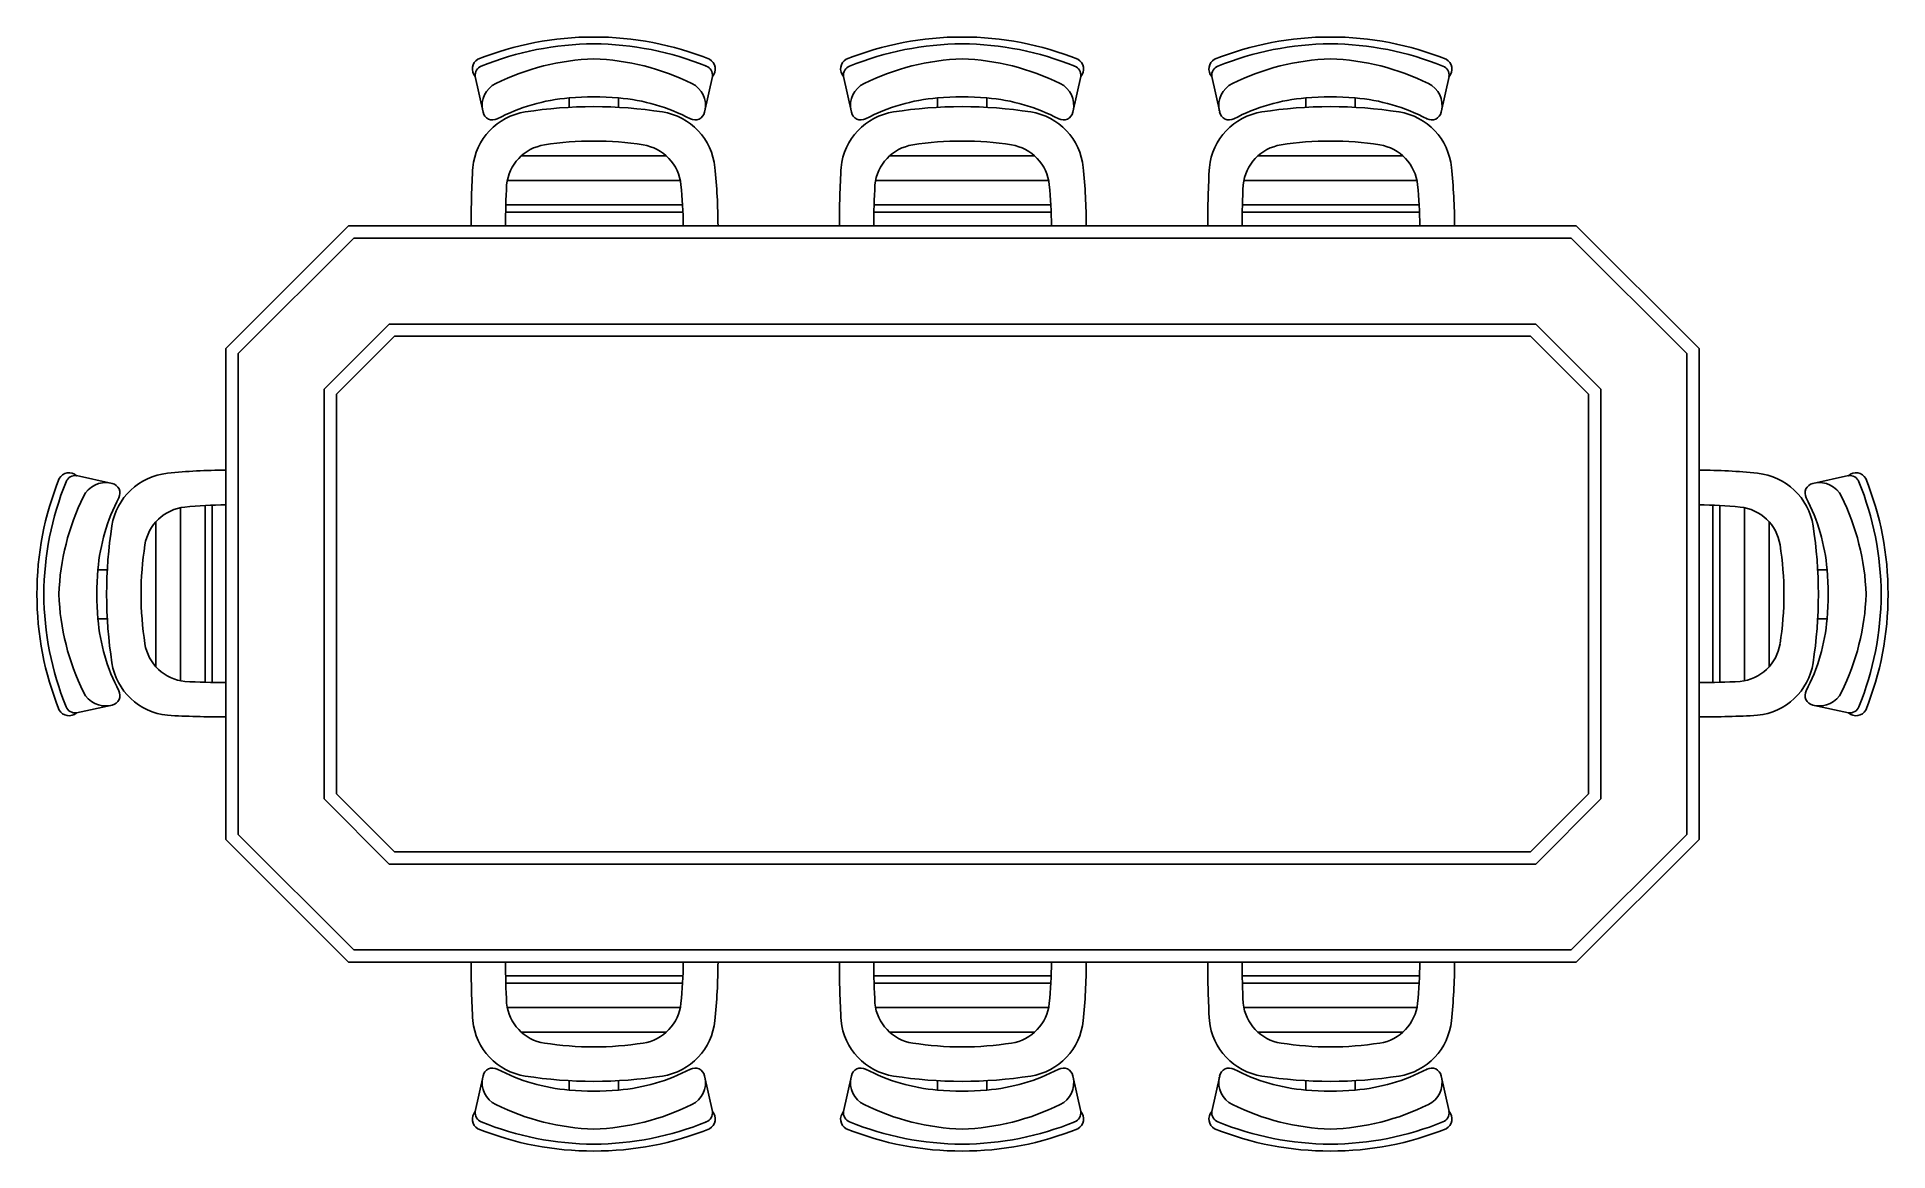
# Model space of a CAD drawing. Extents: x -1.5 to 1.51, y -0.92 to 0.89.
import ezdxf

# ---------------------------------------------------------------- set-up
doc = ezdxf.new("R2010")
doc.units = 0
doc.layers.get('0').update_dxf_attribs({"linetype": 'CONTINUOUS'})

msp = doc.modelspace()

# ---------------------------------------------------------------- linework, layer by layer
at = {"color": 0}
for p, q in [((-0.7879, 0.827), (-0.775, 0.7685)), ((-0.4141, 0.7685), (-0.4013, 0.827)), ((-0.1879, 0.827), (-0.175, 0.7685)), ((0.1859, 0.7685), (0.1987, 0.827)), ((0.4121, 0.827), (0.425, 0.7685)), ((0.7859, 0.7685), (0.7987, 0.827)), ((-0.6347, 0.7766), (-0.6347, 0.7919)), ((-0.5545, 0.7766), (-0.5545, 0.7919)), ((-0.0347, 0.7766), (-0.0347, 0.7919)), ((0.0455, 0.7766), (0.0455, 0.7919)), ((0.5653, 0.7766), (0.5653, 0.7919)), ((0.6455, 0.7766), (0.6455, 0.7919)), ((-0.7125, 0.6976), (-0.4766, 0.6976)), ((-0.1125, 0.6976), (0.1234, 0.6976)), ((0.4875, 0.6976), (0.7234, 0.6976)), ((-0.7355, 0.6575), (-0.4536, 0.6575)), ((-0.1355, 0.6575), (0.1464, 0.6575)), ((0.4645, 0.6575), (0.7464, 0.6575)), ((-0.7382, 0.6058), (-0.45, 0.6058)), ((-0.7379, 0.6174), (-0.45, 0.6174)), ((-0.1382, 0.6058), (0.15, 0.6058)), ((-0.1379, 0.6174), (0.15, 0.6174)), ((0.4618, 0.6058), (0.75, 0.6058)), ((0.4621, 0.6174), (0.75, 0.6174)), ((-1.194, 0.3834), (-0.994, 0.5834)), ((-0.994, 0.5834), (1.006, 0.5834)), ((1.006, 0.5834), (1.206, 0.3834)), ((-1.174, 0.3751), (-0.9857, 0.5634)), ((-0.9857, 0.5634), (0.9978, 0.5634)), ((0.9978, 0.5634), (1.186, 0.3751)), ((-1.034, 0.3171), (-0.9277, 0.4234)), ((-0.9277, 0.4234), (0.9398, 0.4234)), ((0.9398, 0.4234), (1.046, 0.3171)), ((-1.014, 0.3089), (-0.9194, 0.4034)), ((-0.9194, 0.4034), (0.9315, 0.4034)), ((0.9315, 0.4034), (1.026, 0.3089)), ((-1.194, -0.4166), (-1.194, 0.3834)), ((-1.174, -0.4083), (-1.174, 0.3751)), ((1.186, 0.3751), (1.186, -0.4083)), ((1.206, 0.3834), (1.206, -0.4166)), ((-1.034, -0.3503), (-1.034, 0.3171)), ((-1.014, -0.342), (-1.014, 0.3089)), ((1.026, 0.3089), (1.026, -0.342)), ((1.046, 0.3171), (1.046, -0.3503)), ((-1.379, 0.1634), (-1.4375, 0.1763)), ((1.3911, 0.1634), (1.4496, 0.1763)), ((-1.268, -0.158), (-1.268, 0.1239)), ((-1.2279, -0.1604), (-1.2279, 0.1276)), ((-1.2164, -0.1607), (-1.2164, 0.1276)), ((1.2285, -0.1607), (1.2285, 0.1276)), ((1.24, -0.1604), (1.24, 0.1276)), ((1.2801, -0.158), (1.2801, 0.1239)), ((-1.3081, -0.135), (-1.3081, 0.1009)), ((1.3202, -0.135), (1.3202, 0.1009)), ((-1.3871, 0.023), (-1.4024, 0.023)), ((1.3992, 0.023), (1.4145, 0.023)), ((-1.3871, -0.0571), (-1.4024, -0.0571)), ((1.3992, -0.0571), (1.4145, -0.0571)), ((-1.4375, -0.2104), (-1.379, -0.1975)), ((1.4496, -0.2104), (1.3911, -0.1975)), ((-0.9277, -0.4566), (-1.034, -0.3503)), ((-0.9194, -0.4366), (-1.014, -0.342)), ((1.026, -0.342), (0.9315, -0.4366)), ((1.046, -0.3503), (0.9398, -0.4566)), ((-0.994, -0.6166), (-1.194, -0.4166)), ((-0.9857, -0.5966), (-1.174, -0.4083)), ((1.186, -0.4083), (0.9978, -0.5966)), ((1.206, -0.4166), (1.006, -0.6166)), ((0.9315, -0.4366), (-0.9194, -0.4366)), ((0.9398, -0.4566), (-0.9277, -0.4566)), ((0.9978, -0.5966), (-0.9857, -0.5966)), ((1.006, -0.6166), (-0.994, -0.6166)), ((-0.7382, -0.639), (-0.45, -0.639)), ((-0.7379, -0.6506), (-0.45, -0.6506)), ((-0.1382, -0.639), (0.15, -0.639)), ((-0.1379, -0.6506), (0.15, -0.6506)), ((0.4618, -0.639), (0.75, -0.639)), ((0.4621, -0.6506), (0.75, -0.6506)), ((-0.7355, -0.6906), (-0.4536, -0.6906)), ((-0.1355, -0.6906), (0.1464, -0.6906)), ((0.4645, -0.6906), (0.7464, -0.6906)), ((-0.7125, -0.7307), (-0.4766, -0.7307)), ((-0.1125, -0.7307), (0.1234, -0.7307)), ((0.4875, -0.7307), (0.7234, -0.7307)), ((-0.7879, -0.8601), (-0.775, -0.8017)), ((-0.6347, -0.8098), (-0.6347, -0.825)), ((-0.5545, -0.8098), (-0.5545, -0.825)), ((-0.4141, -0.8017), (-0.4013, -0.8601)), ((-0.1879, -0.8601), (-0.175, -0.8017)), ((-0.0347, -0.8098), (-0.0347, -0.825)), ((0.0455, -0.8098), (0.0455, -0.825)), ((0.1859, -0.8017), (0.1987, -0.8601)), ((0.4121, -0.8601), (0.425, -0.8017)), ((0.5653, -0.8098), (0.5653, -0.825)), ((0.6455, -0.8098), (0.6455, -0.825)), ((0.7859, -0.8017), (0.7987, -0.8601))]:
    msp.add_line(p, q, dxfattribs=at)
for centre, radius, start, end in [((-0.5964, 0.3918), 0.4993, 89.7929, 111.9813), ((-0.5964, 0.3918), 0.4993, 89.7929, 111.9813), ((-0.591, 0.3807), 0.4993, 90.4102, 111.9813), ((-0.591, 0.3807), 0.4993, 90.4102, 111.9813), ((-0.591, 0.3807), 0.4993, 90.4102, 111.9813), ((-0.5928, 0.3918), 0.4993, 68.0187, 90.2071), ((-0.5928, 0.3918), 0.4993, 68.0187, 90.2071), ((-0.5981, 0.3807), 0.4993, 68.0187, 89.5898), ((-0.5981, 0.3807), 0.4993, 68.0187, 89.5898), ((-0.5981, 0.3807), 0.4993, 68.0187, 89.5898), ((0.0036, 0.3918), 0.4993, 89.7929, 111.9813), ((0.0036, 0.3918), 0.4993, 89.7929, 111.9813), ((0.009, 0.3807), 0.4993, 90.4102, 111.9813), ((0.009, 0.3807), 0.4993, 90.4102, 111.9813), ((0.009, 0.3807), 0.4993, 90.4102, 111.9813), ((0.0072, 0.3918), 0.4993, 68.0187, 90.2071), ((0.0072, 0.3918), 0.4993, 68.0187, 90.2071), ((0.0019, 0.3807), 0.4993, 68.0187, 89.5898), ((0.0019, 0.3807), 0.4993, 68.0187, 89.5898), ((0.0019, 0.3807), 0.4993, 68.0187, 89.5898), ((0.6036, 0.3918), 0.4993, 89.7929, 111.9813), ((0.6036, 0.3918), 0.4993, 89.7929, 111.9813), ((0.609, 0.3807), 0.4993, 90.4102, 111.9813), ((0.609, 0.3807), 0.4993, 90.4102, 111.9813), ((0.609, 0.3807), 0.4993, 90.4102, 111.9813), ((0.6072, 0.3918), 0.4993, 68.0187, 90.2071), ((0.6072, 0.3918), 0.4993, 68.0187, 90.2071), ((0.6019, 0.3807), 0.4993, 68.0187, 89.5898), ((0.6019, 0.3807), 0.4993, 68.0187, 89.5898), ((0.6019, 0.3807), 0.4993, 68.0187, 89.5898), ((-0.7744, 0.839), 0.0181, 119.3848, 221.7669), ((-0.5814, 0.4661), 0.3896, 91.9356, 116.32), ((-0.6077, 0.4661), 0.3896, 63.68, 88.0644), ((-0.4148, 0.839), 0.0181, 317.7985, 60.6152), ((-0.1744, 0.839), 0.0181, 119.3848, 221.7669), ((0.0186, 0.4661), 0.3896, 91.9356, 116.32), ((-0.0077, 0.4661), 0.3896, 63.68, 88.0644), ((0.1852, 0.839), 0.0181, 317.7985, 60.6152), ((0.4256, 0.839), 0.0181, 119.3848, 221.7669), ((0.6186, 0.4661), 0.3896, 91.9356, 116.32), ((0.5923, 0.4661), 0.3896, 63.68, 88.0644), ((0.7852, 0.839), 0.0181, 317.7985, 60.6152), ((-0.7719, 0.8289), 0.016, 111.9813, 187.112), ((-0.7364, 0.7794), 0.0401, 116.32, 192.3844), ((-0.4527, 0.7794), 0.0401, 347.6156, 63.68), ((-0.4173, 0.8289), 0.016, 352.888, 68.0187), ((-0.1719, 0.8289), 0.016, 111.9813, 187.112), ((-0.1364, 0.7794), 0.0401, 116.32, 192.3844), ((0.1473, 0.7794), 0.0401, 347.6156, 63.68), ((0.1827, 0.8289), 0.016, 352.888, 68.0187), ((0.4281, 0.8289), 0.016, 111.9813, 187.112), ((0.4636, 0.7794), 0.0401, 116.32, 192.3844), ((0.7473, 0.7794), 0.0401, 347.6156, 63.68), ((0.7827, 0.8289), 0.016, 352.888, 68.0187), ((-0.6095, 0.4869), 0.306, 94.7148, 117.7352), ((-0.5946, 0.3549), 0.4388, 84.7595, 95.2405), ((-0.5796, 0.4869), 0.306, 62.2648, 85.2852), ((-0.0095, 0.4869), 0.306, 94.7148, 117.7352), ((0.0054, 0.3549), 0.4388, 84.7595, 95.2405), ((0.0204, 0.4869), 0.306, 62.2648, 85.2852), ((0.5905, 0.4869), 0.306, 94.7148, 117.7352), ((0.6054, 0.3549), 0.4388, 84.7595, 95.2405), ((0.6204, 0.4869), 0.306, 62.2648, 85.2852), ((-0.6905, 0.6684), 0.1018, 98.9106, 174.1905), ((-0.7594, 0.772), 0.016, 192.3844, 297.7352), ((-0.5946, 0.0563), 0.7214, 81.0894, 98.9106), ((-0.4986, 0.6684), 0.1018, 5.8095, 81.0894), ((-0.4298, 0.772), 0.016, 242.2648, 347.6156), ((-0.0905, 0.6684), 0.1018, 98.9106, 174.1905), ((-0.1594, 0.772), 0.016, 192.3844, 297.7352), ((0.0054, 0.0563), 0.7214, 81.0894, 98.9106), ((0.1014, 0.6684), 0.1018, 5.8095, 81.0894), ((0.1702, 0.772), 0.016, 242.2648, 347.6156), ((0.5095, 0.6684), 0.1018, 98.9106, 174.1905), ((0.4406, 0.772), 0.016, 192.3844, 297.7352), ((0.6054, 0.0563), 0.7214, 81.0894, 98.9106), ((0.7014, 0.6684), 0.1018, 5.8095, 81.0894), ((0.7702, 0.772), 0.016, 242.2648, 347.6156), ((-0.6637, 0.6429), 0.0733, 98.9106, 174.1905), ((-0.6637, 0.6429), 0.0733, 98.9106, 174.1905), ((-0.5946, 0.2022), 0.5194, 81.0894, 98.9106), ((-0.5946, 0.2022), 0.5194, 81.0894, 98.9106), ((-0.5255, 0.6429), 0.0733, 5.8095, 81.0894), ((-0.5255, 0.6429), 0.0733, 5.8095, 81.0894), ((-0.0637, 0.6429), 0.0733, 98.9106, 174.1905), ((-0.0637, 0.6429), 0.0733, 98.9106, 174.1905), ((0.0054, 0.2022), 0.5194, 81.0894, 98.9106), ((0.0054, 0.2022), 0.5194, 81.0894, 98.9106), ((0.0745, 0.6429), 0.0733, 5.8095, 81.0894), ((0.0745, 0.6429), 0.0733, 5.8095, 81.0894), ((0.5363, 0.6429), 0.0733, 98.9106, 174.1905), ((0.5363, 0.6429), 0.0733, 98.9106, 174.1905), ((0.6054, 0.2022), 0.5194, 81.0894, 98.9106), ((0.6054, 0.2022), 0.5194, 81.0894, 98.9106), ((0.6745, 0.6429), 0.0733, 5.8095, 81.0894), ((0.6745, 0.6429), 0.0733, 5.8095, 81.0894), ((1.017, 0.5794), 1.8115, 176.8549, 179.8713), ((-1.3942, 0.5773), 1.002, 0.349, 5.8095), ((1.617, 0.5794), 1.8115, 176.8549, 179.8713), ((-0.7942, 0.5773), 1.002, 0.349, 5.8095), ((2.217, 0.5794), 1.8115, 176.8549, 179.8713), ((-0.1942, 0.5773), 1.002, 0.349, 5.8095), ((0.7577, 0.5727), 1.4963, 177.0256, 179.5894), ((-1.1703, 0.5773), 0.7214, 0.4847, 5.8095), ((1.3577, 0.5727), 1.4963, 177.0256, 179.5894), ((-0.5703, 0.5773), 0.7214, 0.4847, 5.8095), ((1.9577, 0.5727), 1.4963, 177.0256, 179.5894), ((0.0297, 0.5773), 0.7214, 0.4847, 5.8095), ((-1.1878, -0.8166), 1.002, 90.349, 95.8095), ((1.1999, -0.8166), 1.002, 84.1905, 89.651), ((-1.0024, -0.0152), 0.4993, 158.0187, 180.2071), ((-1.0024, -0.0152), 0.4993, 158.0187, 180.2071), ((-0.9913, -0.0206), 0.4993, 158.0187, 179.5898), ((-0.9913, -0.0206), 0.4993, 158.0187, 179.5898), ((-0.9913, -0.0206), 0.4993, 158.0187, 179.5898), ((-1.4496, 0.1628), 0.0181, 47.7985, 150.6152), ((-1.4394, 0.1603), 0.016, 82.888, 158.0187), ((-1.39, 0.1248), 0.0401, 77.6156, 153.68), ((-1.279, 0.0789), 0.1018, 95.8095, 171.0894), ((-1.3825, 0.1478), 0.016, 332.2648, 77.6156), ((1.2911, 0.0789), 0.1018, 8.9106, 84.1905), ((1.3946, 0.1478), 0.016, 102.3844, 207.7352), ((1.4021, 0.1248), 0.0401, 26.32, 102.3844), ((1.4617, 0.1628), 0.0181, 29.3848, 132.2015), ((1.4515, 0.1603), 0.016, 21.9813, 97.112), ((1.0034, -0.0206), 0.4993, 0.4102, 21.9813), ((1.0034, -0.0206), 0.4993, 0.4102, 21.9813), ((1.0034, -0.0206), 0.4993, 0.4102, 21.9813), ((1.0145, -0.0152), 0.4993, 359.7929, 21.9813), ((1.0145, -0.0152), 0.4993, 359.7929, 21.9813), ((-1.0766, -0.0302), 0.3896, 153.68, 178.0644), ((-1.0974, -0.0021), 0.306, 152.2648, 175.2852), ((-1.2535, 0.0521), 0.0733, 95.8095, 171.0894), ((-1.2535, 0.0521), 0.0733, 95.8095, 171.0894), ((-1.1878, -0.5927), 0.7214, 90.4847, 95.8095), ((1.1999, -0.5927), 0.7214, 84.1905, 89.5153), ((1.2655, 0.0521), 0.0733, 8.9106, 84.1905), ((1.2655, 0.0521), 0.0733, 8.9106, 84.1905), ((1.1095, -0.0021), 0.306, 4.7148, 27.7352), ((1.0887, -0.0302), 0.3896, 1.9356, 26.32), ((-0.6668, -0.017), 0.7214, 171.0894, 188.9106), ((0.6789, -0.017), 0.7214, 351.0894, 8.9106), ((-0.8127, -0.017), 0.5194, 171.0894, 188.9106), ((-0.8127, -0.017), 0.5194, 171.0894, 188.9106), ((0.8248, -0.017), 0.5194, 351.0894, 8.9106), ((0.8248, -0.017), 0.5194, 351.0894, 8.9106), ((-0.9654, -0.017), 0.4388, 174.7595, 185.2405), ((0.9775, -0.017), 0.4388, 354.7595, 5.2405), ((-1.0024, -0.0189), 0.4993, 179.7929, 201.9813), ((-1.0024, -0.0189), 0.4993, 179.7929, 201.9813), ((-0.9913, -0.0135), 0.4993, 180.4102, 201.9813), ((-0.9913, -0.0135), 0.4993, 180.4102, 201.9813), ((-0.9913, -0.0135), 0.4993, 180.4102, 201.9813), ((-1.0766, -0.0039), 0.3896, 181.9356, 206.32), ((1.0887, -0.0039), 0.3896, 333.68, 358.0644), ((1.0034, -0.0135), 0.4993, 338.0187, 359.5898), ((1.0034, -0.0135), 0.4993, 338.0187, 359.5898), ((1.0034, -0.0135), 0.4993, 338.0187, 359.5898), ((1.0145, -0.0189), 0.4993, 338.0187, 0.2071), ((1.0145, -0.0189), 0.4993, 338.0187, 0.2071), ((-1.0974, -0.032), 0.306, 184.7148, 207.7352), ((1.1095, -0.032), 0.306, 332.2648, 355.2852), ((-1.2535, -0.0862), 0.0733, 188.9106, 264.1905), ((-1.2535, -0.0862), 0.0733, 188.9106, 264.1905), ((1.2655, -0.0862), 0.0733, 275.8095, 351.0894), ((1.2655, -0.0862), 0.0733, 275.8095, 351.0894), ((-1.279, -0.113), 0.1018, 188.9106, 264.1905), ((1.2911, -0.113), 0.1018, 275.8095, 351.0894), ((-1.39, -0.1589), 0.0401, 206.32, 282.3844), ((-1.3825, -0.1819), 0.016, 282.3844, 27.7352), ((-1.1832, 1.3352), 1.4963, 267.0256, 269.5894), ((1.1953, 1.3352), 1.4963, 270.4106, 272.9744), ((1.3946, -0.1819), 0.016, 152.2648, 257.6156), ((1.4021, -0.1589), 0.0401, 257.6156, 333.68), ((-1.4496, -0.1969), 0.0181, 209.3848, 311.7669), ((-1.4394, -0.1944), 0.016, 201.9813, 277.112), ((1.4515, -0.1944), 0.016, 262.888, 338.0187), ((1.4617, -0.1969), 0.0181, 228.2331, 330.6152), ((-1.1899, 1.5945), 1.8115, 266.8549, 269.8713), ((1.202, 1.5945), 1.8115, 270.1287, 273.1451), ((1.017, -0.6125), 1.8115, 180.1287, 183.1451), ((0.7577, -0.6059), 1.4963, 180.4106, 182.9744), ((-1.1703, -0.6105), 0.7214, 354.1905, 359.5153), ((-1.3942, -0.6105), 1.002, 354.1905, 359.651), ((1.617, -0.6125), 1.8115, 180.1287, 183.1451), ((1.3577, -0.6059), 1.4963, 180.4106, 182.9744), ((-0.5703, -0.6105), 0.7214, 354.1905, 359.5153), ((-0.7942, -0.6105), 1.002, 354.1905, 359.651), ((2.217, -0.6125), 1.8115, 180.1287, 183.1451), ((1.9577, -0.6059), 1.4963, 180.4106, 182.9744), ((0.0297, -0.6105), 0.7214, 354.1905, 359.5153), ((-0.1942, -0.6105), 1.002, 354.1905, 359.651), ((-0.6637, -0.6761), 0.0733, 185.8095, 261.0894), ((-0.6637, -0.6761), 0.0733, 185.8095, 261.0894), ((-0.5255, -0.6761), 0.0733, 278.9106, 354.1905), ((-0.5255, -0.6761), 0.0733, 278.9106, 354.1905), ((-0.0637, -0.6761), 0.0733, 185.8095, 261.0894), ((-0.0637, -0.6761), 0.0733, 185.8095, 261.0894), ((0.0745, -0.6761), 0.0733, 278.9106, 354.1905), ((0.0745, -0.6761), 0.0733, 278.9106, 354.1905), ((0.5363, -0.6761), 0.0733, 185.8095, 261.0894), ((0.5363, -0.6761), 0.0733, 185.8095, 261.0894), ((0.6745, -0.6761), 0.0733, 278.9106, 354.1905), ((0.6745, -0.6761), 0.0733, 278.9106, 354.1905), ((-0.6905, -0.7016), 0.1018, 185.8095, 261.0894), ((-0.4986, -0.7016), 0.1018, 278.9106, 354.1905), ((-0.0905, -0.7016), 0.1018, 185.8095, 261.0894), ((0.1014, -0.7016), 0.1018, 278.9106, 354.1905), ((0.5095, -0.7016), 0.1018, 185.8095, 261.0894), ((0.7014, -0.7016), 0.1018, 278.9106, 354.1905), ((-0.5946, -0.2353), 0.5194, 261.0894, 278.9106), ((-0.5946, -0.2353), 0.5194, 261.0894, 278.9106), ((0.0054, -0.2353), 0.5194, 261.0894, 278.9106), ((0.0054, -0.2353), 0.5194, 261.0894, 278.9106), ((0.6054, -0.2353), 0.5194, 261.0894, 278.9106), ((0.6054, -0.2353), 0.5194, 261.0894, 278.9106), ((-0.7364, -0.8126), 0.0401, 167.6156, 243.68), ((-0.7594, -0.8051), 0.016, 62.2648, 167.6156), ((-0.6095, -0.52), 0.306, 242.2648, 265.2852), ((-0.5946, -0.0894), 0.7214, 261.0894, 278.9106), ((-0.5796, -0.52), 0.306, 274.7148, 297.7352), ((-0.4298, -0.8051), 0.016, 12.3844, 117.7352), ((-0.4527, -0.8126), 0.0401, 296.32, 12.3844), ((-0.1364, -0.8126), 0.0401, 167.6156, 243.68), ((-0.1594, -0.8051), 0.016, 62.2648, 167.6156), ((-0.0095, -0.52), 0.306, 242.2648, 265.2852), ((0.0054, -0.0894), 0.7214, 261.0894, 278.9106), ((0.0204, -0.52), 0.306, 274.7148, 297.7352), ((0.1702, -0.8051), 0.016, 12.3844, 117.7352), ((0.1473, -0.8126), 0.0401, 296.32, 12.3844), ((0.4636, -0.8126), 0.0401, 167.6156, 243.68), ((0.4406, -0.8051), 0.016, 62.2648, 167.6156), ((0.5905, -0.52), 0.306, 242.2648, 265.2852), ((0.6054, -0.0894), 0.7214, 261.0894, 278.9106), ((0.6204, -0.52), 0.306, 274.7148, 297.7352), ((0.7702, -0.8051), 0.016, 12.3844, 117.7352), ((0.7473, -0.8126), 0.0401, 296.32, 12.3844), ((-0.5946, -0.3881), 0.4388, 264.7595, 275.2405), ((0.0054, -0.3881), 0.4388, 264.7595, 275.2405), ((0.6054, -0.3881), 0.4388, 264.7595, 275.2405), ((-0.7744, -0.8722), 0.0181, 138.2331, 240.6152), ((-0.7719, -0.862), 0.016, 172.888, 248.0187), ((-0.5814, -0.4993), 0.3896, 243.68, 268.0644), ((-0.6077, -0.4993), 0.3896, 271.9356, 296.32), ((-0.4173, -0.862), 0.016, 291.9813, 7.112), ((-0.4148, -0.8722), 0.0181, 299.3848, 42.2015), ((-0.1744, -0.8722), 0.0181, 138.2331, 240.6152), ((-0.1719, -0.862), 0.016, 172.888, 248.0187), ((0.0186, -0.4993), 0.3896, 243.68, 268.0644), ((-0.0077, -0.4993), 0.3896, 271.9356, 296.32), ((0.1827, -0.862), 0.016, 291.9813, 7.112), ((0.1852, -0.8722), 0.0181, 299.3848, 42.2015), ((0.4256, -0.8722), 0.0181, 138.2331, 240.6152), ((0.4281, -0.862), 0.016, 172.888, 248.0187), ((0.6186, -0.4993), 0.3896, 243.68, 268.0644), ((0.5923, -0.4993), 0.3896, 271.9356, 296.32), ((0.7827, -0.862), 0.016, 291.9813, 7.112), ((0.7852, -0.8722), 0.0181, 299.3848, 42.2015), ((-0.5964, -0.425), 0.4993, 248.0187, 270.2071), ((-0.5964, -0.425), 0.4993, 248.0187, 270.2071), ((-0.591, -0.4139), 0.4993, 248.0187, 269.5898), ((-0.591, -0.4139), 0.4993, 248.0187, 269.5898), ((-0.591, -0.4139), 0.4993, 248.0187, 269.5898), ((-0.5981, -0.4139), 0.4993, 270.4102, 291.9813), ((-0.5981, -0.4139), 0.4993, 270.4102, 291.9813), ((-0.5981, -0.4139), 0.4993, 270.4102, 291.9813), ((-0.5928, -0.425), 0.4993, 269.7929, 291.9813), ((-0.5928, -0.425), 0.4993, 269.7929, 291.9813), ((0.0036, -0.425), 0.4993, 248.0187, 270.2071), ((0.0036, -0.425), 0.4993, 248.0187, 270.2071), ((0.009, -0.4139), 0.4993, 248.0187, 269.5898), ((0.009, -0.4139), 0.4993, 248.0187, 269.5898), ((0.009, -0.4139), 0.4993, 248.0187, 269.5898), ((0.0019, -0.4139), 0.4993, 270.4102, 291.9813), ((0.0019, -0.4139), 0.4993, 270.4102, 291.9813), ((0.0019, -0.4139), 0.4993, 270.4102, 291.9813), ((0.0072, -0.425), 0.4993, 269.7929, 291.9813), ((0.0072, -0.425), 0.4993, 269.7929, 291.9813), ((0.6036, -0.425), 0.4993, 248.0187, 270.2071), ((0.6036, -0.425), 0.4993, 248.0187, 270.2071), ((0.609, -0.4139), 0.4993, 248.0187, 269.5898), ((0.609, -0.4139), 0.4993, 248.0187, 269.5898), ((0.609, -0.4139), 0.4993, 248.0187, 269.5898), ((0.6019, -0.4139), 0.4993, 270.4102, 291.9813), ((0.6019, -0.4139), 0.4993, 270.4102, 291.9813), ((0.6019, -0.4139), 0.4993, 270.4102, 291.9813), ((0.6072, -0.425), 0.4993, 269.7929, 291.9813), ((0.6072, -0.425), 0.4993, 269.7929, 291.9813)]:
    msp.add_arc(centre, radius, start, end, dxfattribs=at)

doc.saveas('drawing.dxf')
